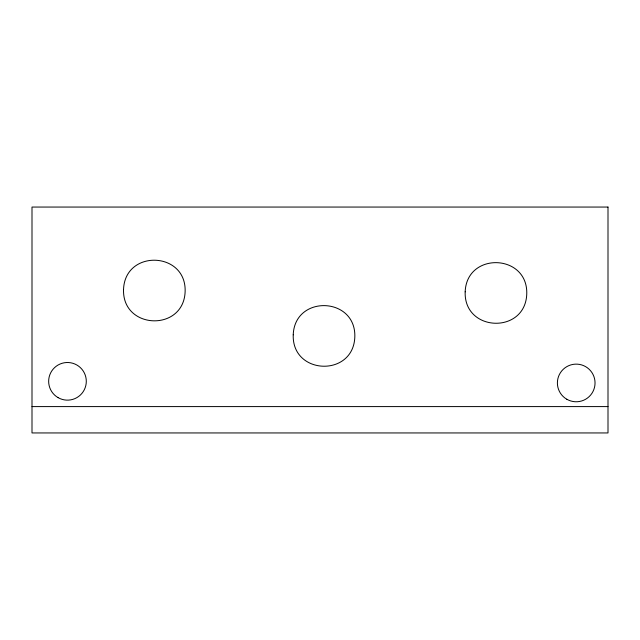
<?xml version="1.0" encoding="UTF-8"?>
<svg xmlns="http://www.w3.org/2000/svg" width="640" height="640" viewBox="0 0 640 640"><rect width="100%" height="100%" fill="white"/><g stroke="black" fill="none" stroke-linecap="round" stroke-linejoin="round"><path stroke-width="0.96" d="M32 406.592L608 406.592M123.544 289.416C122.128 329.792 183.648 332 185.128 291.632C186.552 251.256 125.024 249.048 123.544 289.416M293.232 334.816C291.808 375.192 353.336 377.4 354.816 337.032C356.24 296.656 294.712 294.448 293.232 334.816M465.176 291.848C463.752 332.224 525.28 334.432 526.752 294.064C528.176 253.688 466.656 251.48 465.176 291.848M608 207.056L32 207.056L32 432.944L608 432.944L608 207.056M58.064 397.624A18.824 18.824 0 0 0 86.296 381.328A18.824 18.824 0 0 0 58.064 365.024A18.824 18.824 0 0 0 58.064 397.624M566.8 399.248A18.824 18.824 0 0 0 595.04 382.944A18.824 18.824 0 0 0 566.8 366.648A18.824 18.824 0 0 0 566.8 399.248"/></g></svg>
